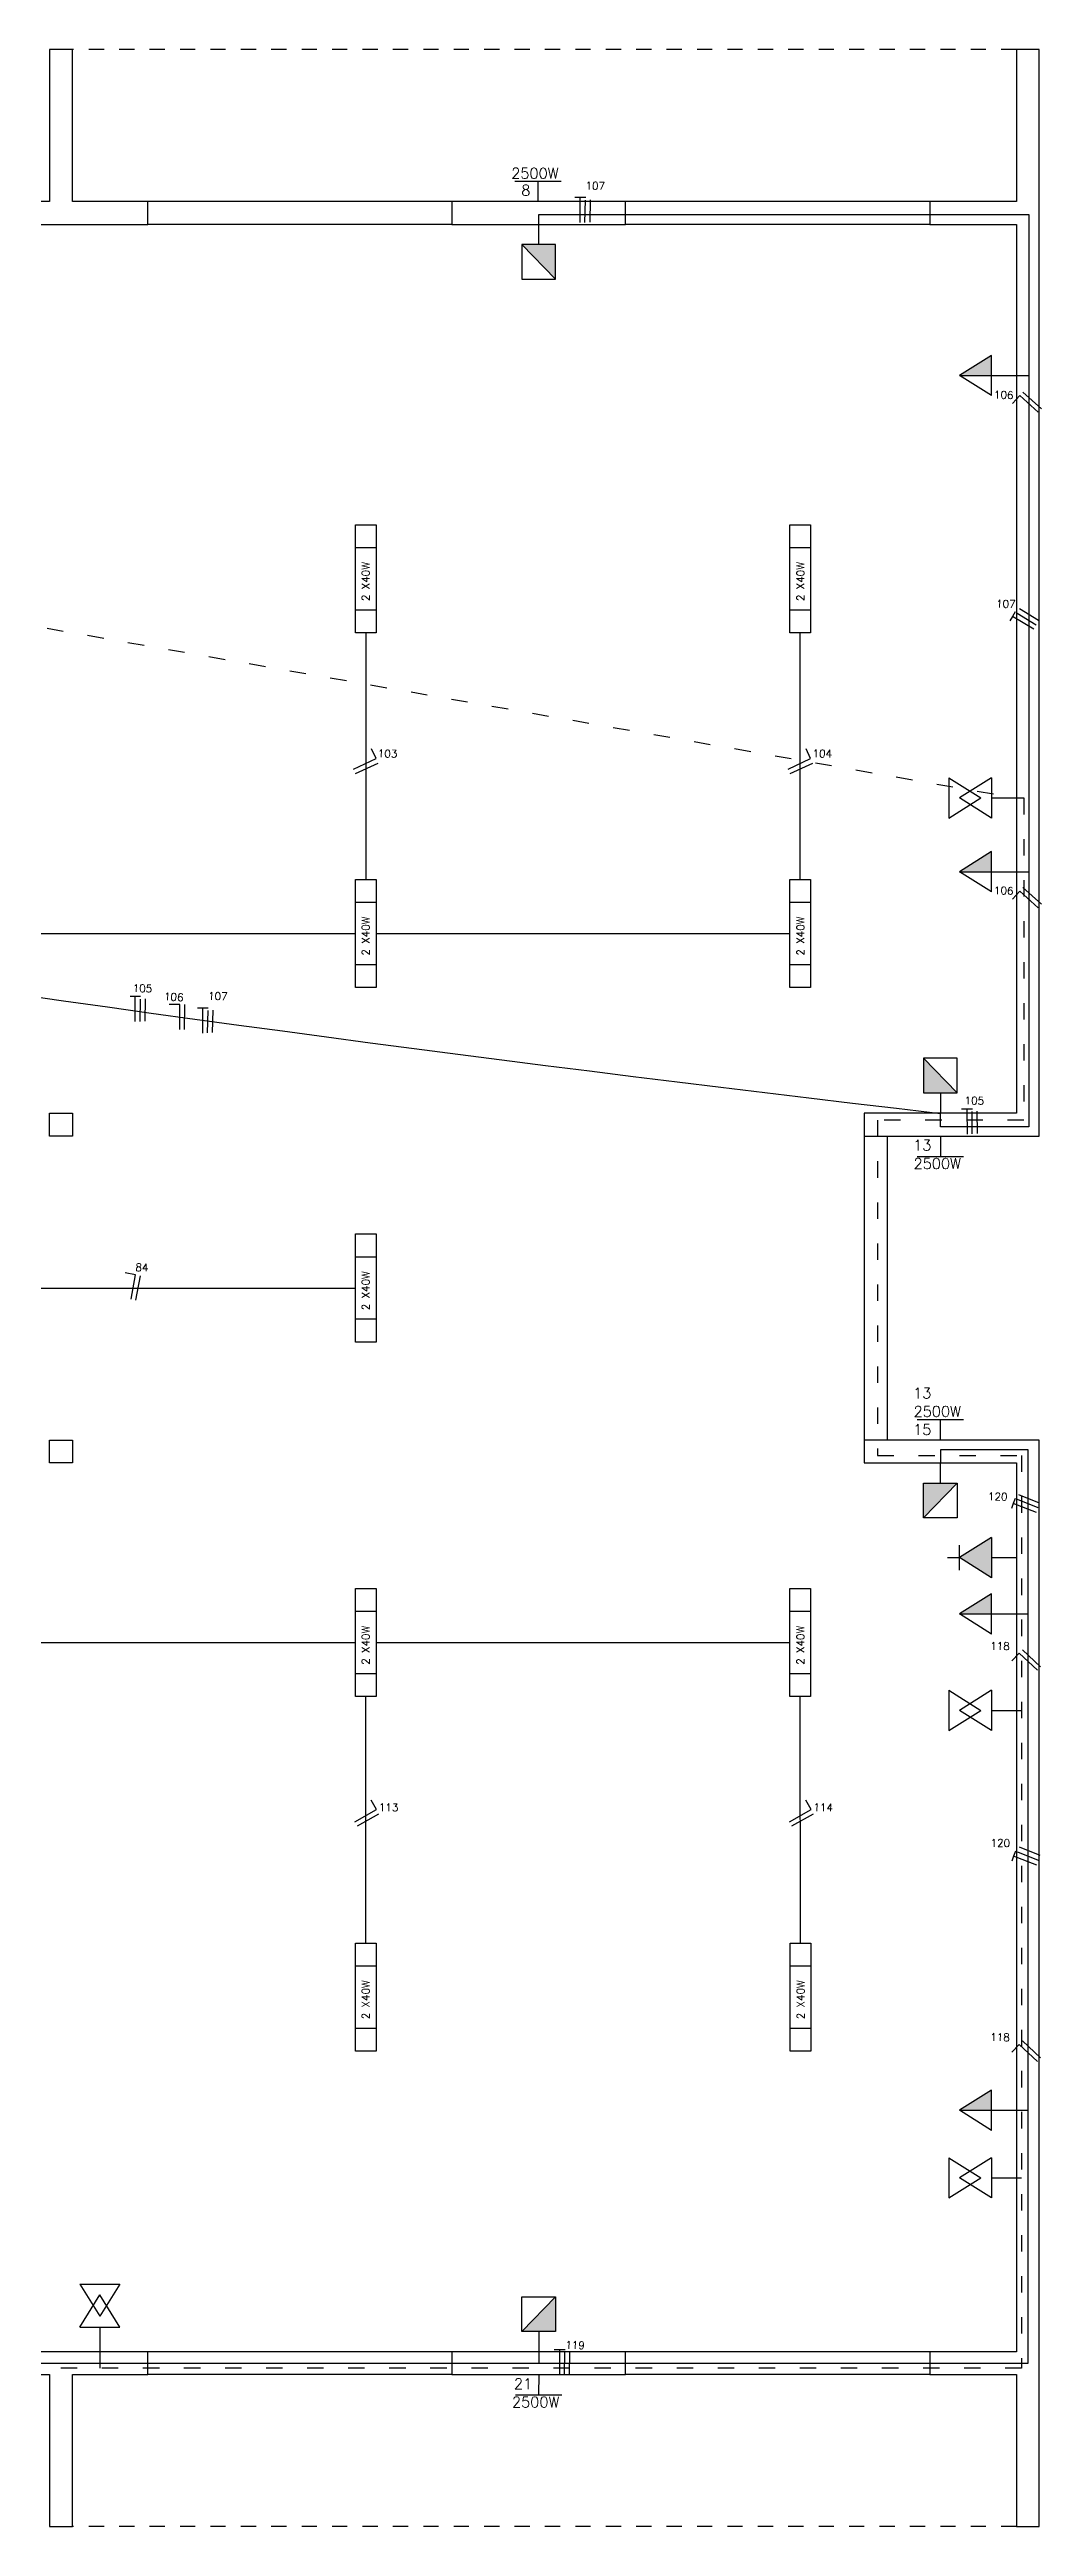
# Model space of a CAD drawing. Header units: millimetres. Extents: x 820 to 987, y 393 to 526.
# Drawn here: x 953.59 to 960.12, y 418.05 to 434.35 of the extents above; entities that cross this region are included whole.
import ezdxf

# ---------------------------------------------------------------- set-up
doc = ezdxf.new("R2010")
doc.units = ezdxf.units.MM
doc.linetypes.add('ACAD_ISO03W100', pattern=[30, 12, -18])
for name, color, linetype in [('can01', 1, 'Continuous'), ('can02', 2, 'Continuous'), ('Fio internet 02', 3, 'Continuous'), ('pena 01', 1, 'Continuous'), ('pena01', 1, 'Continuous'), ('pena04', 4, 'Continuous')]:
    doc.layers.add(name, color=color, linetype=linetype)
doc.styles.add('ROMANS', font='romans', dxfattribs={"height": 0.18})

msp = doc.modelspace()

# ---------------------------------------------------------------- hatches: boundary and pattern name
at = {"layer": 'can02'}
for points in [[(956.921, 433.064), (956.7, 433.064), (956.921, 432.836)], [(959.789, 432.335), (959.579, 432.203), (959.789, 432.203)], [(959.789, 429.069), (959.579, 428.936), (959.789, 428.936)], [(959.342, 427.481), (959.563, 427.481), (959.342, 427.709)], [(959.342, 424.686), (959.563, 424.914), (959.342, 424.914)], [(959.789, 424.29), (959.789, 424.555), (959.579, 424.423)], [(959.789, 424.185), (959.579, 424.053), (959.789, 424.053)], [(959.789, 420.919), (959.579, 420.786), (959.789, 420.786)], [(956.921, 419.559), (956.7, 419.331), (956.921, 419.331)]]:
    msp.add_hatch(color=256, dxfattribs=at).paths.add_polyline_path(points)

# ---------------------------------------------------------------- linework, layer by layer
at = {"layer": 'can01'}
for p, q in [((957.084, 433.373), (957.049, 433.373)), ((957.12, 433.373), (957.084, 433.373)), ((957.084, 433.209), (957.084, 433.373)), ((957.115, 433.209), (957.118, 433.356)), ((957.115, 433.209), (957.118, 433.356)), ((957.149, 433.212), (957.152, 433.358)), ((957.149, 433.212), (957.152, 433.358)), ((959.974, 432.07), (959.927, 432.017)), ((960.096, 431.96), (959.974, 432.07)), ((960.117, 431.984), (959.995, 432.093)), ((959.944, 430.647), (959.926, 430.617)), ((960.097, 430.59), (959.973, 430.667)), ((960.097, 430.59), (959.973, 430.667)), ((959.926, 430.617), (959.908, 430.587)), ((960.067, 430.533), (959.926, 430.617)), ((960.082, 430.56), (959.958, 430.637)), ((960.082, 430.56), (959.958, 430.637)), ((955.592, 429.611), (955.741, 429.681)), ((955.741, 429.681), (955.711, 429.745)), ((958.451, 429.611), (958.599, 429.681)), ((958.599, 429.681), (958.569, 429.745)), ((955.606, 429.583), (955.754, 429.652)), ((958.465, 429.583), (958.613, 429.652)), ((959.974, 428.809), (959.927, 428.756)), ((960.096, 428.699), (959.974, 428.809)), ((960.117, 428.723), (959.995, 428.832)), ((954.158, 428.115), (954.123, 428.115)), ((954.158, 427.951), (954.158, 428.115)), ((954.193, 428.115), (954.158, 428.115)), ((954.19, 427.952), (954.192, 428.099)), ((954.19, 427.952), (954.192, 428.099)), ((954.223, 427.954), (954.225, 428.101)), ((954.223, 427.954), (954.225, 428.101)), ((954.451, 428.062), (954.38, 428.062)), ((954.451, 427.898), (954.451, 428.062)), ((954.482, 427.898), (954.483, 428.062)), ((954.602, 428.04), (954.566, 428.04)), ((954.601, 427.875), (954.602, 428.04)), ((954.637, 428.039), (954.602, 428.04)), ((954.633, 427.876), (954.636, 428.023)), ((954.633, 427.876), (954.636, 428.023)), ((954.666, 427.878), (954.669, 428.025)), ((954.666, 427.878), (954.669, 428.025)), ((959.628, 427.374), (959.592, 427.374)), ((959.663, 427.375), (959.628, 427.374)), ((959.631, 427.21), (959.628, 427.374)), ((959.662, 427.211), (959.662, 427.358)), ((959.662, 427.211), (959.662, 427.358)), ((959.696, 427.214), (959.695, 427.361)), ((959.696, 427.214), (959.695, 427.361)), ((954.16, 426.284), (954.091, 426.297)), ((954.131, 426.123), (954.16, 426.284)), ((954.162, 426.117), (954.191, 426.278)), ((959.931, 424.779), (959.919, 424.746)), ((959.944, 424.812), (959.931, 424.779)), ((960.085, 424.721), (959.931, 424.779)), ((960.095, 424.75), (959.959, 424.805)), ((960.095, 424.75), (959.959, 424.805)), ((960.105, 424.782), (959.969, 424.837)), ((960.105, 424.782), (959.969, 424.837)), ((960.111, 423.705), (959.992, 423.817)), ((959.97, 423.794), (959.922, 423.743)), ((960.09, 423.682), (959.97, 423.794)), ((955.744, 422.765), (955.709, 422.826)), ((958.603, 422.765), (958.568, 422.826)), ((955.602, 422.684), (955.744, 422.765)), ((955.618, 422.657), (955.76, 422.737)), ((958.46, 422.684), (958.603, 422.765)), ((958.476, 422.657), (958.618, 422.737)), ((960.108, 422.462), (959.972, 422.517)), ((960.108, 422.462), (959.972, 422.517)), ((959.934, 422.459), (959.922, 422.426)), ((959.947, 422.492), (959.934, 422.459)), ((960.087, 422.4), (959.934, 422.459)), ((960.098, 422.43), (959.962, 422.484)), ((960.098, 422.43), (959.962, 422.484)), ((959.97, 421.22), (959.922, 421.168)), ((960.09, 421.108), (959.97, 421.22)), ((960.111, 421.131), (959.992, 421.243)), ((956.949, 419.21), (956.913, 419.21)), ((956.984, 419.21), (956.949, 419.21)), ((956.949, 419.046), (956.949, 419.21)), ((956.98, 419.046), (956.983, 419.193)), ((957.014, 419.049), (957.016, 419.196))]:
    msp.add_line(p, q, dxfattribs=at)
at = {"layer": 'can02'}
for p, q in [((956.653, 433.482), (956.959, 433.482)), ((956.806, 433.482), (956.805, 433.347)), ((956.811, 433.064), (956.811, 433.197)), ((956.7, 433.064), (956.921, 432.836)), ((959.789, 432.335), (959.579, 432.203)), ((959.789, 432.07), (959.789, 432.335)), ((959.579, 432.203), (959.789, 432.203)), ((959.789, 432.07), (959.579, 432.203)), ((959.789, 432.203), (959.952, 432.203)), ((955.605, 430.509), (955.605, 431.22)), ((955.605, 431.22), (955.741, 431.22)), ((955.741, 431.22), (955.741, 430.509)), ((958.463, 430.509), (958.463, 431.22)), ((958.463, 431.22), (958.599, 431.22)), ((958.599, 431.22), (958.599, 430.509)), ((955.605, 431.07), (955.741, 431.07)), ((958.463, 431.07), (958.599, 431.07)), ((955.741, 430.659), (955.605, 430.659)), ((958.599, 430.659), (958.463, 430.659)), ((955.741, 430.509), (955.605, 430.509)), ((958.599, 430.509), (958.463, 430.509)), ((959.508, 429.554), (959.508, 429.29)), ((959.508, 429.554), (959.718, 429.422)), ((959.789, 429.554), (959.579, 429.422)), ((959.789, 429.554), (959.789, 429.29)), ((959.508, 429.29), (959.718, 429.422)), ((959.789, 429.29), (959.579, 429.422)), ((959.789, 429.422), (959.952, 429.422)), ((959.789, 429.069), (959.579, 428.936)), ((959.789, 428.804), (959.789, 429.069)), ((955.605, 428.175), (955.605, 428.886)), ((955.605, 428.886), (955.741, 428.886)), ((955.741, 428.886), (955.741, 428.175)), ((958.463, 428.886), (958.599, 428.886)), ((958.463, 428.175), (958.463, 428.886)), ((958.599, 428.886), (958.599, 428.175)), ((959.789, 428.804), (959.579, 428.936)), ((959.579, 428.936), (959.789, 428.936)), ((959.789, 428.936), (959.952, 428.936)), ((955.605, 428.736), (955.741, 428.736)), ((958.463, 428.736), (958.599, 428.736)), ((955.741, 428.325), (955.605, 428.325)), ((958.599, 428.325), (958.463, 428.325)), ((955.741, 428.175), (955.605, 428.175)), ((958.599, 428.175), (958.463, 428.175)), ((959.563, 427.481), (959.342, 427.709)), ((959.452, 427.481), (959.452, 427.347)), ((959.299, 427.063), (959.605, 427.063)), ((959.452, 427.197), (959.452, 427.063)), ((955.605, 426.553), (955.741, 426.553)), ((955.605, 425.842), (955.605, 426.553)), ((955.741, 426.553), (955.741, 425.842)), ((955.605, 426.403), (955.741, 426.403)), ((955.741, 425.992), (955.605, 425.992)), ((955.741, 425.842), (955.605, 425.842)), ((959.299, 425.332), (959.605, 425.332)), ((959.452, 425.197), (959.452, 425.332)), ((959.452, 424.914), (959.452, 425.047)), ((959.563, 424.914), (959.342, 424.686)), ((959.789, 424.555), (959.579, 424.423)), ((959.579, 424.341), (959.579, 424.504)), ((959.789, 424.555), (959.789, 424.29)), ((959.498, 424.423), (959.579, 424.423)), ((959.789, 424.29), (959.579, 424.423)), ((959.789, 424.423), (959.952, 424.423)), ((955.605, 423.509), (955.605, 424.22)), ((955.605, 424.22), (955.741, 424.22)), ((955.741, 424.22), (955.741, 423.509)), ((958.463, 423.509), (958.463, 424.22)), ((958.463, 424.22), (958.599, 424.22)), ((958.599, 424.22), (958.599, 423.509)), ((959.789, 424.185), (959.579, 424.053)), ((959.789, 423.92), (959.789, 424.185)), ((955.605, 424.07), (955.741, 424.07)), ((958.463, 424.07), (958.599, 424.07)), ((959.789, 423.92), (959.579, 424.053)), ((959.579, 424.053), (959.789, 424.053)), ((959.789, 424.053), (959.952, 424.053)), ((955.741, 423.659), (955.605, 423.659)), ((958.599, 423.659), (958.463, 423.659)), ((955.741, 423.509), (955.605, 423.509)), ((958.599, 423.509), (958.463, 423.509)), ((959.508, 423.551), (959.718, 423.418)), ((959.508, 423.551), (959.508, 423.286)), ((959.789, 423.551), (959.579, 423.418)), ((959.789, 423.551), (959.789, 423.286)), ((959.508, 423.286), (959.718, 423.418)), ((959.789, 423.286), (959.579, 423.418)), ((959.789, 423.418), (959.952, 423.418)), ((955.605, 421.175), (955.605, 421.886)), ((955.605, 421.886), (955.741, 421.886)), ((955.741, 421.886), (955.741, 421.175)), ((958.464, 421.175), (958.464, 421.886)), ((958.464, 421.886), (958.6, 421.886)), ((958.6, 421.886), (958.6, 421.175)), ((955.605, 421.736), (955.741, 421.736)), ((958.464, 421.736), (958.6, 421.736)), ((955.741, 421.325), (955.605, 421.325)), ((958.6, 421.325), (958.464, 421.325)), ((955.741, 421.175), (955.605, 421.175)), ((958.6, 421.175), (958.464, 421.175)), ((959.789, 420.919), (959.579, 420.786)), ((959.789, 420.654), (959.789, 420.919)), ((959.579, 420.786), (959.789, 420.786)), ((959.789, 420.654), (959.579, 420.786)), ((959.789, 420.786), (959.952, 420.786)), ((959.508, 420.474), (959.718, 420.342)), ((959.508, 420.474), (959.508, 420.21)), ((959.789, 420.474), (959.579, 420.342)), ((959.789, 420.474), (959.789, 420.21)), ((959.508, 420.21), (959.718, 420.342)), ((959.789, 420.21), (959.579, 420.342)), ((959.789, 420.342), (959.952, 420.342)), ((953.792, 419.642), (954.057, 419.642)), ((953.792, 419.642), (953.925, 419.432)), ((953.792, 419.36), (953.925, 419.571)), ((954.057, 419.642), (953.925, 419.432)), ((954.057, 419.36), (953.925, 419.571)), ((956.7, 419.331), (956.921, 419.559)), ((953.792, 419.36), (954.057, 419.36)), ((953.925, 419.36), (953.925, 419.197)), ((956.811, 419.331), (956.811, 419.197)), ((956.658, 418.913), (956.963, 418.913)), ((956.811, 419.047), (956.81, 418.913))]:
    msp.add_line(p, q, dxfattribs=at)
for points in [[(956.921, 433.064), (956.7, 433.064), (956.7, 432.836), (956.921, 432.836)], [(959.342, 427.481), (959.563, 427.481), (959.563, 427.709), (959.342, 427.709)], [(959.342, 424.914), (959.563, 424.914), (959.563, 424.686), (959.342, 424.686)], [(956.921, 419.331), (956.7, 419.331), (956.7, 419.559), (956.921, 419.559)]]:
    msp.add_lwpolyline(points, close=True, dxfattribs=at)
at = {"layer": 'Fio internet 02', "color": 3, "linetype": 'ACAD_ISO03W100', "ltscale": 0.009}
for p, q in [((947.461, 431.612), (959.952, 429.422)), ((960.001, 429.422), (960.001, 427.301)), ((959.038, 427.301), (959.038, 425.095)), ((960.001, 427.301), (959.038, 427.301)), ((959.038, 425.095), (959.986, 425.095)), ((959.986, 425.095), (959.986, 419.09)), ((959.986, 419.09), (925.768, 419.09))]:
    msp.add_line(p, q, dxfattribs=at)
at = {"layer": 'Fio internet 02', "linetype": 'ACAD_ISO03W100'}
for p, q in [((959.952, 429.422), (960.001, 429.422)), ((959.952, 423.418), (959.986, 423.418)), ((959.952, 420.342), (959.986, 420.342)), ((953.925, 419.197), (953.925, 419.09))]:
    msp.add_line(p, q, dxfattribs=at)
at = {"layer": 'pena 01', "linetype": 'ACAD_ISO03W100', "ltscale": 0.005}
for p, q in [((959.952, 434.347), (953.744, 434.347)), ((959.952, 418.047), (953.744, 418.047))]:
    msp.add_line(p, q, dxfattribs=at)
at = {"layer": 'pena 01'}
for p, q in [((956.811, 433.197), (956.811, 433.261)), ((956.811, 433.261), (960.035, 433.261)), ((960.035, 433.261), (960.035, 427.258)), ((959.952, 432.203), (960.035, 432.203)), ((955.673, 430.509), (955.673, 428.886)), ((958.531, 428.886), (958.531, 430.509)), ((959.952, 428.936), (960.035, 428.936)), ((952.882, 428.531), (955.605, 428.531)), ((955.741, 428.531), (958.463, 428.531)), ((959.452, 427.258), (959.452, 427.347)), ((960.035, 427.258), (959.452, 427.258)), ((952.882, 426.197), (955.605, 426.197)), ((960.03, 425.133), (959.452, 425.133)), ((959.452, 425.133), (959.452, 425.047)), ((960.03, 419.122), (960.03, 425.133)), ((959.952, 424.053), (960.03, 424.053)), ((952.882, 423.864), (955.605, 423.864)), ((955.741, 423.864), (958.463, 423.864)), ((955.673, 421.886), (955.673, 423.509)), ((958.532, 421.886), (958.531, 423.509)), ((959.952, 420.786), (960.03, 420.786)), ((953.332, 419.122), (960.03, 419.122)), ((956.811, 419.197), (956.811, 419.122))]:
    msp.add_line(p, q, dxfattribs=at)
msp.add_arc((986.377, 659.837), 234.044, 258.83995, 263.39412, dxfattribs=at)
at = {"layer": 'pena01'}
for p, q in [((956.24, 433.347), (954.24, 433.347)), ((959.382, 433.347), (957.382, 433.347)), ((956.24, 433.197), (954.24, 433.197)), ((959.382, 433.197), (957.382, 433.197)), ((958.952, 427.197), (958.952, 425.197)), ((959.102, 427.197), (959.102, 425.197)), ((959.102, 427.197), (959.102, 425.197)), ((956.24, 419.197), (954.24, 419.197)), ((959.382, 419.197), (957.382, 419.197)), ((956.24, 419.047), (954.24, 419.047)), ((959.382, 419.047), (957.382, 419.047))]:
    msp.add_line(p, q, dxfattribs=at)
at = {"layer": 'pena04'}
for points in [[(954.24, 433.197), (954.24, 433.347), (953.744, 433.347), (953.744, 434.347), (953.594, 434.347), (953.594, 433.347), (953.098, 433.347), (953.098, 433.197)], [(960.102, 427.197), (960.102, 434.347), (959.952, 434.347), (959.952, 433.347), (959.382, 433.347), (959.382, 433.197), (959.952, 433.197), (959.952, 427.347), (958.952, 427.347), (958.952, 427.197)], [(957.382, 433.197), (957.382, 433.347), (956.24, 433.347), (956.24, 433.197)], [(953.594, 427.197), (953.594, 427.347), (953.744, 427.347), (953.744, 427.197)], [(953.594, 425.047), (953.594, 425.197), (953.744, 425.197), (953.744, 425.047)], [(960.102, 418.047), (960.102, 425.197), (958.952, 425.197), (958.952, 425.047), (959.952, 425.047), (959.952, 419.197), (959.382, 419.197), (959.382, 419.047), (959.952, 419.047), (959.952, 418.047)], [(953.744, 418.047), (953.744, 419.047), (954.24, 419.047), (954.24, 419.197), (953.098, 419.197), (953.098, 419.047), (953.594, 419.047), (953.594, 418.047)], [(957.382, 419.047), (957.382, 419.197), (956.24, 419.197), (956.24, 419.047)]]:
    msp.add_lwpolyline(points, close=True, dxfattribs=at)

# ---------------------------------------------------------------- texts
at = {"layer": 'can01', "style": 'ROMANS'}
for s, p in [('2500W', (956.63, 433.498)), ('8', (956.696, 433.386)), ('13', (959.273, 427.102)), ('2500W', (959.276, 426.981)), ('13', (959.273, 425.471)), ('2500W', (959.276, 425.35)), ('15', (959.273, 425.231)), ('21', (956.648, 418.952)), ('2500W', (956.635, 418.831))]:
    msp.add_text(s, height=0.07, dxfattribs=at).set_placement(p)
at = {"layer": 'can02', "style": 'ROMANS'}
for p in [(955.698, 430.718), (958.557, 430.718), (955.698, 428.385), (958.557, 428.385), (955.698, 426.051), (955.698, 423.718), (958.557, 423.718), (955.698, 421.385), (958.558, 421.385)]:
    msp.add_text('2 X40W', height=0.05, rotation=90, dxfattribs=at).set_placement(p)
at = {"layer": 'pena 01', "style": 'ROMANS'}
for s, rotation, p in [('107', 358.5053, (957.118, 433.428)), ('106', 358.5053, (959.804, 432.051)), ('107', 358.5053, (959.818, 430.676)), ('103', 358.5053, (955.752, 429.691)), ('104', 358.5053, (958.611, 429.691)), ('106', 358.5053, (959.804, 428.789)), ('105', 358.5053, (954.14, 428.146)), ('106', 356.5753, (954.345, 428.092)), ('107', 358.5053, (954.636, 428.095)), ('105', 358.5053, (959.611, 427.407)), ('84', 358.5053, (954.158, 426.309)), ('120', 359.2924, (959.765, 424.801)), ('118', 359.2924, (959.78, 423.817)), ('113', 359.2924, (955.759, 422.755)), ('114', 359.2924, (958.617, 422.755)), ('120', 359.2924, (959.782, 422.521)), ('118', 359.2924, (959.78, 421.243)), ('119', 358.3282, (956.985, 419.218))]:
    msp.add_text(s, height=0.05, rotation=rotation, dxfattribs=at).set_placement(p)

doc.saveas('drawing.dxf')
